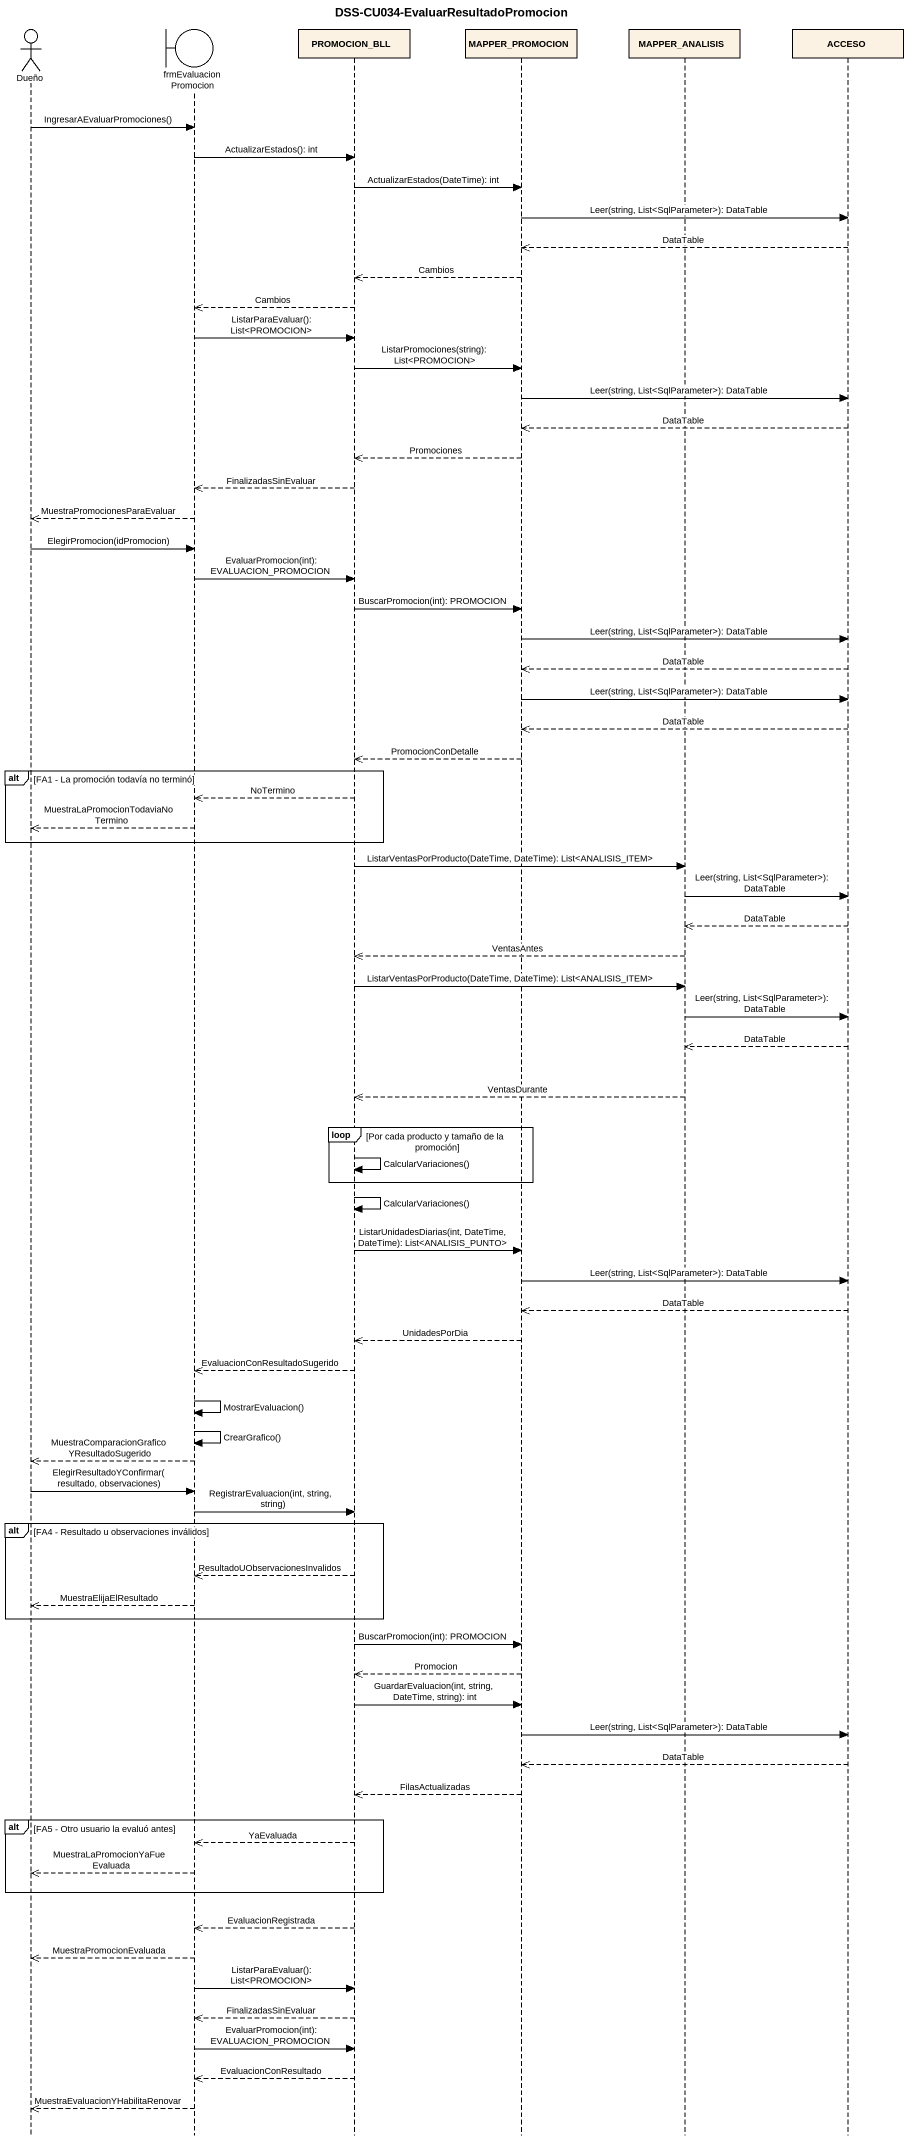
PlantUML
@startuml
title DSS-CU034-EvaluarResultadoPromocion
hide footbox
actor Dueño
boundary frmEvaluacionPromocion
participant PROMOCION_BLL
participant MAPPER_PROMOCION
participant MAPPER_ANALISIS
participant ACCESO

Dueño -> frmEvaluacionPromocion : IngresarAEvaluarPromociones()
frmEvaluacionPromocion -> PROMOCION_BLL : ActualizarEstados(): int
PROMOCION_BLL -> MAPPER_PROMOCION : ActualizarEstados(DateTime): int
MAPPER_PROMOCION -> ACCESO : Leer(string, List<SqlParameter>): DataTable
ACCESO -->> MAPPER_PROMOCION : DataTable
MAPPER_PROMOCION -->> PROMOCION_BLL : Cambios
PROMOCION_BLL -->> frmEvaluacionPromocion : Cambios
frmEvaluacionPromocion -> PROMOCION_BLL : ListarParaEvaluar(): List<PROMOCION>
PROMOCION_BLL -> MAPPER_PROMOCION : ListarPromociones(string): List<PROMOCION>
MAPPER_PROMOCION -> ACCESO : Leer(string, List<SqlParameter>): DataTable
ACCESO -->> MAPPER_PROMOCION : DataTable
MAPPER_PROMOCION -->> PROMOCION_BLL : Promociones
PROMOCION_BLL -->> frmEvaluacionPromocion : FinalizadasSinEvaluar
frmEvaluacionPromocion -->> Dueño : MuestraPromocionesParaEvaluar
Dueño -> frmEvaluacionPromocion : ElegirPromocion(idPromocion)
frmEvaluacionPromocion -> PROMOCION_BLL : EvaluarPromocion(int): EVALUACION_PROMOCION
PROMOCION_BLL -> MAPPER_PROMOCION : BuscarPromocion(int): PROMOCION
MAPPER_PROMOCION -> ACCESO : Leer(string, List<SqlParameter>): DataTable
ACCESO -->> MAPPER_PROMOCION : DataTable
MAPPER_PROMOCION -> ACCESO : Leer(string, List<SqlParameter>): DataTable
ACCESO -->> MAPPER_PROMOCION : DataTable
MAPPER_PROMOCION -->> PROMOCION_BLL : PromocionConDetalle
alt FA1 - La promoción todavía no terminó
  PROMOCION_BLL -->> frmEvaluacionPromocion : NoTermino
  frmEvaluacionPromocion -->> Dueño : MuestraLaPromocionTodaviaNoTermino
end
PROMOCION_BLL -> MAPPER_ANALISIS : ListarVentasPorProducto(DateTime, DateTime): List<ANALISIS_ITEM>
MAPPER_ANALISIS -> ACCESO : Leer(string, List<SqlParameter>): DataTable
ACCESO -->> MAPPER_ANALISIS : DataTable
MAPPER_ANALISIS -->> PROMOCION_BLL : VentasAntes
PROMOCION_BLL -> MAPPER_ANALISIS : ListarVentasPorProducto(DateTime, DateTime): List<ANALISIS_ITEM>
MAPPER_ANALISIS -> ACCESO : Leer(string, List<SqlParameter>): DataTable
ACCESO -->> MAPPER_ANALISIS : DataTable
MAPPER_ANALISIS -->> PROMOCION_BLL : VentasDurante
loop Por cada producto y tamaño de la promoción
  PROMOCION_BLL -> PROMOCION_BLL : CalcularVariaciones()
end
PROMOCION_BLL -> PROMOCION_BLL : CalcularVariaciones()
PROMOCION_BLL -> MAPPER_PROMOCION : ListarUnidadesDiarias(int, DateTime, DateTime): List<ANALISIS_PUNTO>
MAPPER_PROMOCION -> ACCESO : Leer(string, List<SqlParameter>): DataTable
ACCESO -->> MAPPER_PROMOCION : DataTable
MAPPER_PROMOCION -->> PROMOCION_BLL : UnidadesPorDia
PROMOCION_BLL -->> frmEvaluacionPromocion : EvaluacionConResultadoSugerido
frmEvaluacionPromocion -> frmEvaluacionPromocion : MostrarEvaluacion()
frmEvaluacionPromocion -> frmEvaluacionPromocion : CrearGrafico()
frmEvaluacionPromocion -->> Dueño : MuestraComparacionGraficoYResultadoSugerido
Dueño -> frmEvaluacionPromocion : ElegirResultadoYConfirmar(resultado, observaciones)
frmEvaluacionPromocion -> PROMOCION_BLL : RegistrarEvaluacion(int, string, string)
alt FA4 - Resultado u observaciones inválidos
  PROMOCION_BLL -->> frmEvaluacionPromocion : ResultadoUObservacionesInvalidos
  frmEvaluacionPromocion -->> Dueño : MuestraElijaElResultado
end
PROMOCION_BLL -> MAPPER_PROMOCION : BuscarPromocion(int): PROMOCION
MAPPER_PROMOCION -->> PROMOCION_BLL : Promocion
PROMOCION_BLL -> MAPPER_PROMOCION : GuardarEvaluacion(int, string, DateTime, string): int
MAPPER_PROMOCION -> ACCESO : Leer(string, List<SqlParameter>): DataTable
ACCESO -->> MAPPER_PROMOCION : DataTable
MAPPER_PROMOCION -->> PROMOCION_BLL : FilasActualizadas
alt FA5 - Otro usuario la evaluó antes
  PROMOCION_BLL -->> frmEvaluacionPromocion : YaEvaluada
  frmEvaluacionPromocion -->> Dueño : MuestraLaPromocionYaFueEvaluada
end
PROMOCION_BLL -->> frmEvaluacionPromocion : EvaluacionRegistrada
frmEvaluacionPromocion -->> Dueño : MuestraPromocionEvaluada
frmEvaluacionPromocion -> PROMOCION_BLL : ListarParaEvaluar(): List<PROMOCION>
PROMOCION_BLL -->> frmEvaluacionPromocion : FinalizadasSinEvaluar
frmEvaluacionPromocion -> PROMOCION_BLL : EvaluarPromocion(int): EVALUACION_PROMOCION
PROMOCION_BLL -->> frmEvaluacionPromocion : EvaluacionConResultado
frmEvaluacionPromocion -->> Dueño : MuestraEvaluacionYHabilitaRenovar
@enduml
